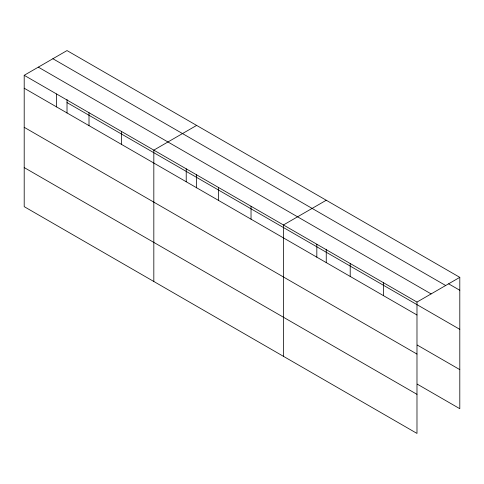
<?xml version="1.0" encoding="UTF-8"?>
<svg xmlns="http://www.w3.org/2000/svg" width="484" height="484" viewBox="0 0 484 484"><rect width="100%" height="100%" fill="white"/><g stroke="black" fill="none" stroke-linecap="round" stroke-linejoin="round"><path stroke-width="0.73" d="M24.2 75.298L416.984 302.07L416.984 433.422L24.2 206.65L24.2 75.298L67.016 50.578L459.8 277.35L459.8 408.702L417.25 384.133M196.631 125.416L153.821 150.131L153.821 281.482M326.252 200.249L283.436 224.969L283.436 356.315M416.984 302.07L459.8 277.35M448.668 283.848L459.8 290.273M52.883 58.733L445.673 285.512M38.327 67.143L431.117 293.915M67.016 102.584L459.8 329.356M24.2 88.221L416.984 314.993M417.25 345.056L459.8 369.625M24.2 127.304L416.984 354.076M24.2 167.567L416.984 394.339M383.6 282.795L383.6 295.718M350.21 263.52L350.21 276.443M326.252 249.248L326.252 262.691M316.826 244.245L316.826 257.167M251.033 206.257L251.033 219.179M218.629 187.55L218.629 200.473M196.631 174.409L196.631 187.859M186.225 168.843L186.225 181.766M121.417 131.424L121.417 144.347M89.008 112.718L89.008 125.64M67.016 99.577L67.016 113.02M56.604 94.005L56.604 106.928"/></g></svg>
